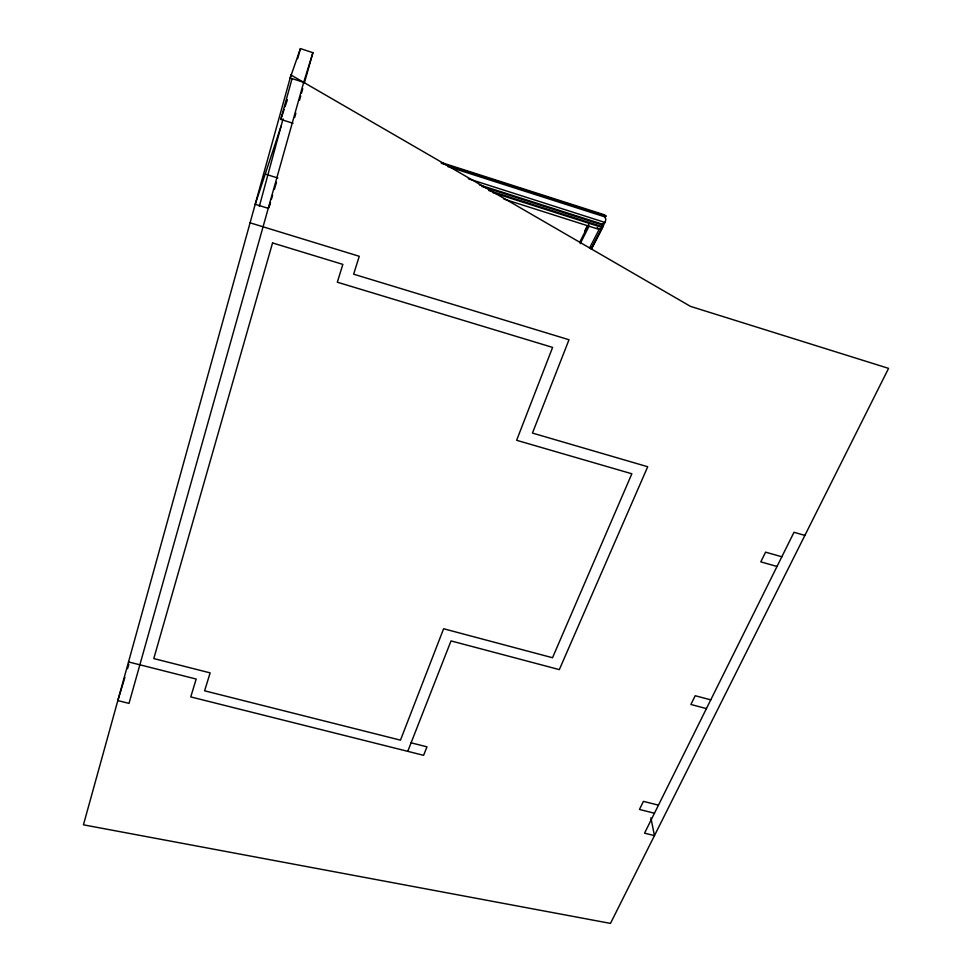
<?xml version="1.0" encoding="UTF-8"?>
<svg xmlns="http://www.w3.org/2000/svg" width="972" height="972" viewBox="0 0 972 972"><rect width="100%" height="100%" fill="white"/><g stroke="black" fill="none" stroke-linecap="round" stroke-linejoin="round"><path stroke-width="1.46" d="M259.354 206.343L283.059 118.851M293.022 123.298L280.786 119.386L292.001 78.939M297.614 58.709L300.421 48.6L312.899 52.695L304.382 82.96M312.899 52.695L303.689 82.365L129.021 703.376L117.819 700.593L124.89 677.375M269.754 204.57L268.722 207.996M294.638 117.539L295.865 113.214M299.51 100.25L300.725 95.924M301.539 93.045L302.754 88.719M269.195 206.55L270.483 202.261M271.346 199.418L272.646 195.141M274.371 189.431L276.522 182.299M127.539 668.663L128.863 664.301M281.102 126.081L255.211 204.29L268.272 208.324M280.786 119.386L284.091 109.557M285.039 106.75L287.408 99.727M300.421 48.6L290.178 77.967L303.689 82.365M407.754 751.344L451.02 640.913L559.325 669.611L647.704 466.742L532.449 433.075L569.009 339.75L353.638 274.189L359.263 256.292L250.083 222.819M584.67 231.081L587.307 225.844M579.847 242.004L588.716 224.471M580.199 243.68L589.081 226.16M589.542 248.054L599.141 229.416L602.555 227.606L601.194 226.379L488.77 190.512M591.62 247.921L603.333 225.249L601.984 224.022L479.366 184.862M591.158 249.148L605.337 221.701L605.835 218.992L604.669 216.805L447.885 166.577M591.523 248.941L602.555 227.606L493.011 192.663M604.669 216.805L606.006 216.088L604.657 214.885L441.385 162.555M601.984 224.022L604.961 222.442L468.31 178.751M601.194 226.379L603.333 225.249L482.161 186.563M411.095 742.827L426.975 746.836L423.598 755.317L190.755 696.912L196.186 679.051L128.523 661.932M658.469 805.144L643.428 801.365L639.454 809.457L654.46 813.224M710.763 699.864L695.199 695.721L690.91 704.481L706.425 708.6M777.017 566.469L760.809 561.865L765.584 552.145L781.828 556.786M804.865 535.414L794.003 532.279L644.545 833.174L654.46 835.628L650.876 817.853M266.036 174.34L277.822 178.022M503.873 199.066L599.141 229.416L597.136 227.594M441.3 163.308L606.006 216.088M290.993 75.002L83.434 824.827L610.477 923.4L888.566 368.364L690.509 306.387L290.993 75.002M272.549 242.939L153.795 658.566L210.134 672.879L204.606 690.813L400.464 740.154L443.621 628.75L552.521 657.74L631.849 473.777L516.63 440.292L552.606 347.405L337.32 282.196L342.849 264.384L272.549 242.939"/></g></svg>
